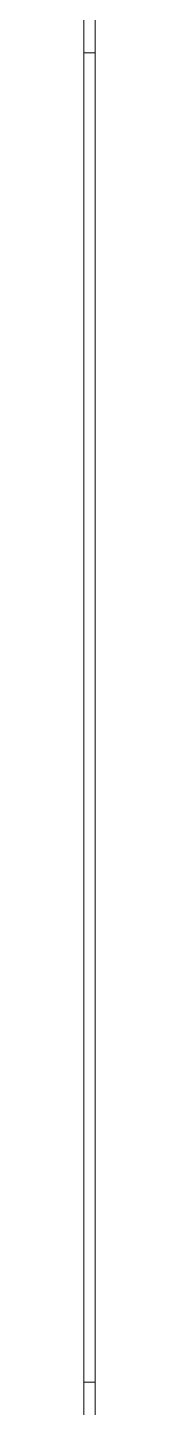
# Model space of a CAD drawing. Header units: millimetres. Extents: x 206 to 837, y 40 to 323.
# Drawn here: x 689.63403 to 689.63435, y 258.93293 to 258.97193 of the extents above; entities that cross this region are included whole.
import ezdxf

# ---------------------------------------------------------------- set-up
doc = ezdxf.new("R2010")
doc.units = ezdxf.units.MM
doc.layers.add('I-ARQ', color=8, linetype='Continuous', lineweight=0)

msp = doc.modelspace()

# ---------------------------------------------------------------- linework, layer by layer
at = {"layer": 'I-ARQ'}
msp.add_line((689.634035, 259.495834), (689.634035, 258.784322), dxfattribs=at)
at = {"layer": 'I-ARQ', "lineweight": 5}
for points in [[(689.634347, 258.972615), (689.634347, 258.972615), (689.634347, 258.934711), (689.634347, 258.934711)], [(689.634035, 258.971212), (689.634035, 258.971212), (689.634347, 258.971212), (689.634347, 258.971212)], [(689.634035, 258.971212), (689.634035, 258.971212), (689.634035, 258.952428), (689.634035, 258.952428)], [(689.634035, 258.952428), (689.634035, 258.952428), (689.634035, 258.933642), (689.634035, 258.933642)], [(689.634035, 258.936687), (689.634035, 258.936687), (689.634035, 258.94495), (689.634035, 258.94495)], [(689.634347, 258.934711), (689.634347, 258.934711), (689.634347, 258.93224), (689.634347, 258.93224)], [(689.634035, 258.933642), (689.634035, 258.933642), (689.634347, 258.933642), (689.634347, 258.933642)]]:
    msp.add_open_spline(points, degree=3, dxfattribs=at)
msp.add_open_spline([(689.634035, 258.959903), (689.634035, 258.959905), (689.634035, 258.959904), (689.634035, 258.959904), (689.634035, 258.959904), (689.634035, 258.959904), (689.634035, 258.959904), (689.634035, 258.959904), (689.634035, 258.959904), (689.634035, 258.959904), (689.634035, 258.959904), (689.634035, 258.959904), (689.634035, 258.959904), (689.634035, 258.959904), (689.634035, 258.959904), (689.634035, 258.959904), (689.634035, 258.959904), (689.634035, 258.959904), (689.634035, 258.959904), (689.634035, 258.959904), (689.634035, 258.959904), (689.634035, 258.959904), (689.634035, 258.959904), (689.634035, 258.959904), (689.634035, 258.959904), (689.634035, 258.959904), (689.634035, 258.959903), (689.634035, 258.959903), (689.634035, 258.959903), (689.634035, 258.959903), (689.634035, 258.959903), (689.634035, 258.959903), (689.634035, 258.959903), (689.634035, 258.959903), (689.634035, 258.959903), (689.634035, 258.959903)], degree=3, knots=[0, 0, 0, 0, 0.111111, 0.111111, 0.111111, 0.166667, 0.222222, 0.222222, 0.222222, 0.277778, 0.333333, 0.333333, 0.333333, 0.388889, 0.444444, 0.444444, 0.444444, 0.5, 0.555556, 0.555556, 0.555556, 0.611111, 0.666667, 0.666667, 0.666667, 0.722222, 0.777778, 0.777778, 0.777778, 0.833333, 0.888889, 0.888889, 0.888889, 0.944444, 1, 1, 1, 1], dxfattribs=at)

doc.saveas('drawing.dxf')
